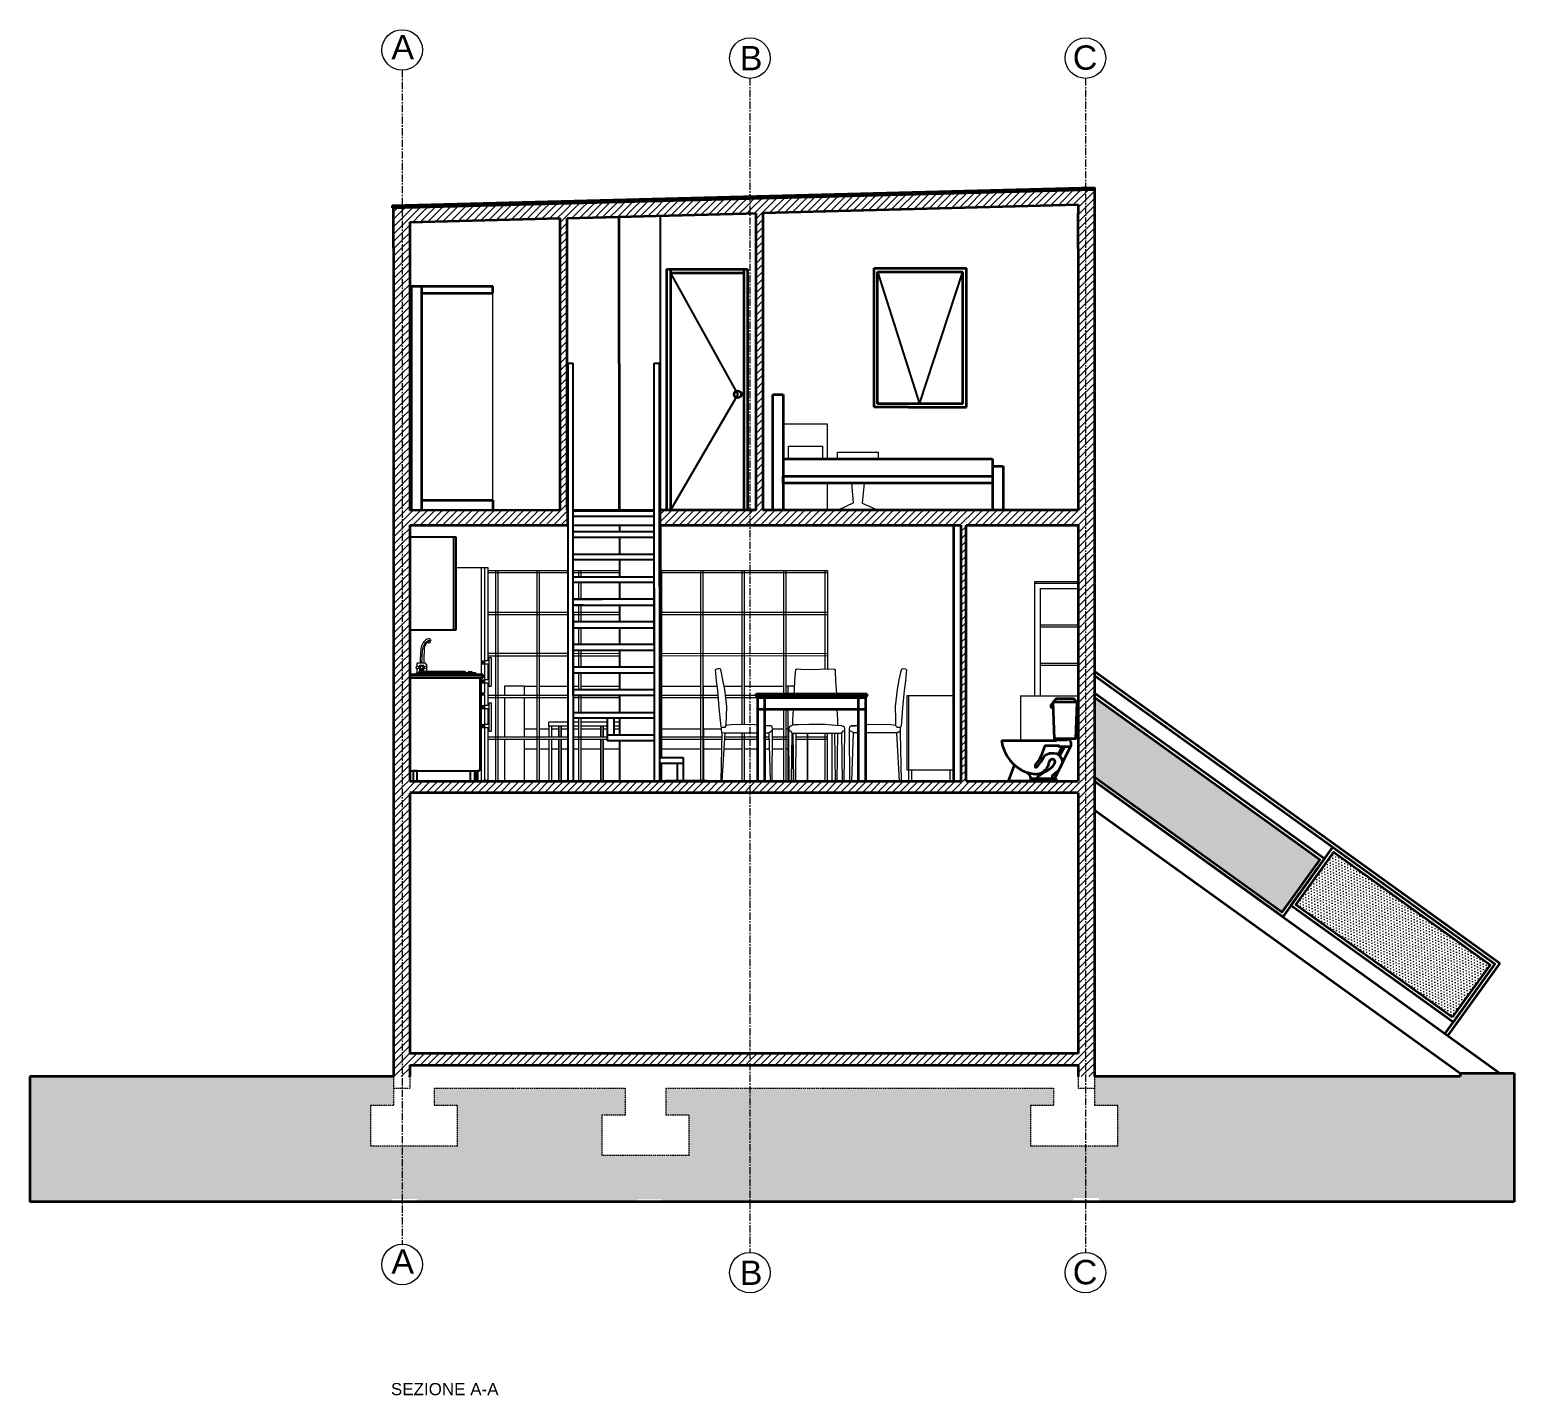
# Model space of a CAD drawing. Header units: metres. Extents: x -3394 to 4496, y 8696 to 12812.
# Drawn here: x 1759 to 3040, y 11612 to 12791 of the extents above; entities that cross this region are included whole.
import ezdxf

# ---------------------------------------------------------------- set-up
doc = ezdxf.new("R2010")
doc.units = ezdxf.units.M
doc.header["$LTSCALE"] = 5
doc.header["$MEASUREMENT"] = 0
doc.linetypes.add('CENTERX2', pattern=[4, 2.5, -0.5, 0.5, -0.5])
doc.linetypes.add('HIDDEN', pattern=[0.375, 0.25, -0.125])
doc.layers.add('A-ANNO-NPLT', color=210, linetype='Continuous', lineweight=18, plot=False)
doc.layers.add('G-ANNO-NPLT', color=210, linetype='Continuous', lineweight=18, plot=False)
for name, color, linetype, lineweight in [('A-ANNO-SYMB', 3, 'Continuous', 15), ('A-ANNO-SYMBT', 1, 'CENTERX2', 9), ('A-DOOR-FULL', 5, 'Continuous', 25), ('A-ELEV-MBE2', 2, 'Continuous', 25), ('A-FLOR-LEVL', 5, 'Continuous', 35), ('A-FURN', 2, 'Continuous', 18), ('A-GLAZ-FULL', 5, 'Continuous', 25), ('A-WALL-FULL', 4, 'Continuous', 35), ('G-ANNO-TEXT', 3, 'Continuous', 18)]:
    doc.layers.add(name, color=color, linetype=linetype, lineweight=lineweight)
for name, color, linetype in [('FINESTRE', 5, 'Continuous'), ('linee sezionate', 4, 'Continuous'), ('prospetti', 5, 'Continuous')]:
    doc.layers.add(name, color=color, linetype=linetype)
doc.styles.add('ARIAL', font='arial.ttf')
pattern_1 = [(45, (-175.417, -3.835), (-3.1908194, 3.1908194), [])]

msp = doc.modelspace()

# ---------------------------------------------------------------- hatches: boundary and pattern name
at = {"layer": 'A-ANNO-NPLT'}
h = msp.add_hatch(dxfattribs=at)
h.set_pattern_fill('ANSI31', color=256, scale=36.1)
h.set_pattern_definition(pattern_1)
h.paths.add_polyline_path([(2670.1, 12652.8), (2380.5, 12645.3), (2380.5, 12638.5), (2663.8, 12645.9), (2663.8, 12632.4), (2663.8, 12602.2), (2663.8, 12376.3), (2391.6, 12376.2), (2391.6, 12632.8), (2663.8, 12640.1), (2663.8, 12645.9), (2380.5, 12638.5), (2380.5, 12632.5), (2385.8, 12632.7), (2385.8, 12376.2), (2380.5, 12376.2), (2380.5, 12363.3), (2562.6, 12363.3), (2562.6, 12142.2), (2380.5, 12142.2), (2380.5, 12132.2), (2663.8, 12132.2), (2663.8, 11907.3), (2380.5, 11907.3), (2380.5, 11897.3), (2663.8, 11897.3), (2663.8, 11887.3), (2670.1, 11887.3)])
h.paths.add_polyline_path([(2567.1, 12142.2), (2567.1, 12363.3), (2663.8, 12363.3), (2663.8, 12142.2), (2645.2, 12142.2), (2645.2, 12142.2), (2603.8, 12142.2)], flags=16)
h.paths.add_polyline_path([(2614.2, 12177.3), (2614.2, 12216.1), (2631, 12216.1), (2631, 12308.6), (2658.2, 12308.6), (2658.2, 12216.1), (2614.2, 12216.1), (2614.2, 12177.3), (2645.1, 12177.3), (2645.1, 12178.9), (2643.4, 12178.9), (2642.5, 12205.9), (2640.2, 12205.8), (2640.2, 12208.5), (2642.4, 12208.5), (2642.3, 12211.3), (2643, 12211.3), (2645.1, 12213.7), (2659.7, 12213.7), (2662.2, 12211.3), (2662.9, 12211.3), (2661.4, 12179), (2655.4, 12179), (2657.6, 12176), (2657.6, 12173.1), (2650, 12157.9), (2650, 12160.1), (2649.5, 12162), (2647.9, 12164.3), (2645.3, 12166.2), (2642.7, 12166.5), (2639.4, 12166.5), (2636.7, 12165.4), (2634.9, 12164.1), (2633.6, 12162.1), (2632, 12159.3), (2629.5, 12156.2), (2627.8, 12154.4), (2626.8, 12154.4), (2626.8, 12156.3), (2628.2, 12158.3), (2630.4, 12161.3), (2631.8, 12164.6), (2635.2, 12172.9), (2647.3, 12172.9), (2657, 12172), (2657.6, 12173.1), (2657.6, 12176), (2655.4, 12179), (2654.1, 12179), (2654.1, 12177.6), (2646.8, 12177.6), (2646.8, 12179), (2645.1, 12179), (2645.1, 12177.3)], flags=0)
h.paths.add_polyline_path([(2380.5, 12376.2), (2303.3, 12376.2), (2303.3, 12363.3), (2380.5, 12363.3)])
h.paths.add_polyline_path([(2677.8, 12653), (2670.1, 12652.8), (2670.1, 11887.3), (2677.8, 11887.3), (2677.8, 12142.2), (2677.7, 12142.3), (2677.8, 12142.3)])
h.paths.add_polyline_path([(2670.1, 12652.8), (2670.1, 12654.6), (2380.5, 12647.1), (2380.5, 12645.3)])
h.paths.add_polyline_path([(2377.1, 12638.4), (2380.5, 12638.5), (2380.5, 12645.3), (2080.3, 12637.5), (2080.3, 12637.3), (2086.8, 12637.3), (2086.8, 12631.1)])
h.paths.add_polyline_path([(2380.5, 12645.3), (2380.5, 12647.1), (2080.3, 12639.3), (2080.3, 12637.5)])
h.paths.add_polyline_path([(2080.3, 12637.3), (2072.8, 12637.3), (2072.8, 12602.3), (2072.8, 11887.3), (2080.3, 11887.3)])
h = msp.add_hatch(dxfattribs=at)
h.set_pattern_fill('ANSI31', color=256, scale=36.1)
h.set_pattern_definition(pattern_1)
h.paths.add_polyline_path([(2380.5, 12142.2), (2086.8, 12142.2), (2086.8, 12363.3), (2222.8, 12363.3), (2222.8, 12376.2), (2222.8, 12376.2), (2222.8, 12628.4), (2377, 12632.4), (2380.5, 12632.5), (2380.5, 12638.5), (2377.1, 12638.4), (2086.8, 12631.1), (2086.8, 12637.3), (2080.3, 12637.3), (2080.3, 11887.3), (2086.8, 11887.3), (2086.8, 11897.3), (2380.5, 11897.3), (2380.5, 11907.3), (2086.8, 11907.3), (2086.8, 12132.2), (2380.5, 12132.2)])
h.paths.add_polyline_path([(2086.8, 12376.1), (2086.8, 12602.3), (2086.8, 12624.9), (2216.8, 12628.3), (2216.8, 12376.2)], flags=16)
h.paths.add_polyline_path([(2158.5, 12569.6), (2158.5, 12385), (2097.3, 12385), (2097.3, 12569.6)], flags=0)
at = {"layer": 'G-ANNO-NPLT'}
h = msp.add_hatch(dxfattribs=at)
h.set_pattern_fill('DOTS', color=256, scale=40, angle=362.9169, style=0)
h.set_pattern_definition([(2.916943, (1278.5505, 5576.201), (1.1211598, 2.5603712), [0, -2.5])])
h.paths.add_polyline_path([(2678.5, 12214.4), (2677.3, 12212.8), (2677.3, 12202.2), (2677.3, 12182.2), (2677.3, 12162.2), (2677.3, 12146.2), (2839.7, 12029.3), (2872.4, 12074.8)])
h = msp.add_hatch(dxfattribs=at)
h.set_pattern_fill('DOTS', color=256, scale=40, angle=362.9169, style=0)
h.set_pattern_definition([(272.916943, (-6037.311, 10589.8671), (2.5603712, -1.1211598), [0, -2.5])])
h.paths.add_polyline_path([(2884.4, 12081.1), (2851.7, 12035.6), (2986.7, 11938.5), (3019.4, 11983.9)])
h = msp.add_hatch(dxfattribs=at)
h.set_pattern_fill('DOTS', color=256, scale=100, style=0)
h.set_pattern_definition([(0, (-175.417, -3.835), (3.125, 6.25), [0, -6.25])])
h.paths.add_polyline_path([(3040.3, 11890.2), (2993.6, 11890.2), (2993.6, 11887.3), (2677.8, 11887.3), (2677.8, 11877.3), (2677.8, 11862.3), (2697.7, 11862.3), (2697.7, 11827.3), (2622.7, 11827.3), (2622.7, 11862.3), (2642.6, 11862.3), (2642.6, 11877.3), (2307.9, 11877.3), (2307.9, 11854.8), (2307.9, 11854.1), (2327.8, 11854.1), (2327.8, 11819.1), (2252.8, 11819.1), (2252.8, 11854.1), (2272.7, 11854.1), (2272.7, 11854.8), (2272.7, 11877.3), (2107.9, 11877.3), (2107.9, 11862.3), (2127.9, 11862.3), (2127.9, 11827.3), (2052.9, 11827.3), (2052.9, 11862.3), (2072.8, 11862.3), (2072.8, 11877.3), (2072.8, 11887.3), (1758.8, 11887.3), (1758.8, 11779.3), (3040.3, 11779.3)])
h.paths.add_polyline_path([(2659.8, 11782.6), (2681.7, 11782.6), (2681.7, 11779.3), (2659.8, 11779.3)])
h.paths.add_polyline_path([(2283.2, 11781.5), (2304.3, 11781.5), (2304.3, 11779.3), (2283.2, 11779.3)])
h.paths.add_polyline_path([(2071.6, 11781.6), (2093.4, 11781.6), (2093.4, 11779.3), (2071.6, 11779.3)])

# ---------------------------------------------------------------- linework, layer by layer
at = {"layer": 'A-ANNO-SYMB'}
for centre in [(2080.3, 12773.5), (2380.5, 12766.5), (2670.1, 12766.5), (2080.3, 11725.1), (2380.5, 11718.1), (2670.1, 11718.1)]:
    msp.add_circle(centre, 17.5, dxfattribs=at)
at = {"layer": 'A-ANNO-SYMBT', "ltscale": 0.5}
for p, q in [((2080.3, 12756), (2080.3, 11742.6)), ((2380.5, 12749), (2380.5, 11735.6)), ((2670.1, 12749), (2670.1, 11735.6))]:
    msp.add_line(p, q, dxfattribs=at)
at = {"layer": 'A-ANNO-SYMBT', "linetype": 'HIDDEN'}
for p, q in [((2072.8, 11887.3), (2072.8, 11877.3)), ((2086.8, 11887.3), (2086.8, 11877.3)), ((2663.8, 11887.3), (2663.8, 11877.3)), ((2677.8, 11887.3), (2677.8, 11877.3)), ((2072.8, 11877.3), (2072.8, 11862.3)), ((2072.8, 11877.3), (2086.8, 11877.3)), ((2107.9, 11877.3), (2107.9, 11862.3)), ((2107.9, 11877.3), (2272.7, 11877.3)), ((2272.7, 11877.3), (2272.7, 11854.1)), ((2307.9, 11877.3), (2307.9, 11854.1)), ((2307.9, 11877.3), (2642.6, 11877.3)), ((2642.6, 11877.3), (2642.6, 11862.3)), ((2663.8, 11877.3), (2677.8, 11877.3)), ((2677.8, 11877.3), (2677.8, 11862.3)), ((2052.9, 11862.3), (2052.9, 11827.3)), ((2072.8, 11862.3), (2052.9, 11862.3)), ((2127.9, 11862.3), (2107.9, 11862.3)), ((2127.9, 11862.3), (2127.9, 11827.3)), ((2622.7, 11862.3), (2622.7, 11827.3)), ((2642.6, 11862.3), (2622.7, 11862.3)), ((2697.7, 11862.3), (2677.8, 11862.3)), ((2697.7, 11862.3), (2697.7, 11827.3)), ((2252.8, 11854.1), (2252.8, 11819.1)), ((2272.7, 11854.1), (2252.8, 11854.1)), ((2327.8, 11854.1), (2307.9, 11854.1)), ((2327.8, 11854.1), (2327.8, 11819.1)), ((2127.9, 11827.3), (2052.9, 11827.3)), ((2327.8, 11819.1), (2252.8, 11819.1)), ((2697.7, 11827.3), (2622.7, 11827.3))]:
    msp.add_line(p, q, dxfattribs=at)
at = {"layer": 'A-DOOR-FULL'}
for p, q in [((2223.3, 12503.2), (2227.8, 12503.2)), ((2297.8, 12503.2), (2302.3, 12503.2)), ((2222.8, 12376.2), (2222.8, 12363.3)), ((2223.3, 12376.2), (2222.8, 12376.2)), ((2297.8, 12376.2), (2227.8, 12376.2)), ((2303.3, 12376.2), (2302.3, 12376.2)), ((2303.3, 12363.3), (2303.3, 12376.2)), ((2227.8, 12363.3), (2297.8, 12363.3))]:
    msp.add_line(p, q, dxfattribs=at)
at = {"layer": 'A-ELEV-MBE2'}
for p, q in [((2312, 12580.7), (2370, 12476.2)), ((2370, 12476.2), (2312, 12376.2)), ((2126.8, 12352.9), (2086.8, 12352.9)), ((2124.8, 12272.9), (2124.8, 12352.9)), ((2126.8, 12272.9), (2126.8, 12352.9)), ((2086.8, 12272.9), (2126.8, 12272.9))]:
    msp.add_line(p, q, dxfattribs=at)
at = {"layer": 'A-ELEV-MBE2', "ltscale": 0.8}
for p, q in [((2490.6, 12582.1), (2526.9, 12468.1)), ((2526.9, 12468.1), (2564.4, 12582.1))]:
    msp.add_line(p, q, dxfattribs=at)
at = {"layer": 'A-FLOR-LEVL'}
for p, q in [((2267.8, 12376.2), (2267.7, 12629.5)), ((2487.6, 12465.1), (2487.6, 12585.1)), ((2487.6, 12585.1), (2517.4, 12585.1)), ((2517.4, 12585.1), (2567.4, 12585.1)), ((2567.4, 12465.1), (2567.4, 12585.1)), ((2308.5, 12584.3), (2308.5, 12376.2)), ((2308.5, 12584.3), (2378.5, 12584.3)), ((2312, 12584.3), (2312, 12376.2)), ((2375.5, 12580.7), (2312, 12580.7)), ((2375.5, 12376.2), (2375.5, 12584.3)), ((2378.5, 12584.3), (2378.5, 12376.2)), ((2490.6, 12468.1), (2490.6, 12582.1)), ((2490.6, 12582.1), (2564.4, 12582.1)), ((2564.4, 12468.1), (2564.4, 12582.1)), ((2517.4, 12465.1), (2487.6, 12465.1)), ((2564.4, 12468.1), (2490.6, 12468.1)), ((2517.4, 12465.1), (2567.4, 12465.1)), ((2556.4, 12142.2), (2556.4, 12363.3)), ((2677.8, 12237.2), (3027.8, 11985.3)), ((2677.8, 12233.5), (3023.6, 11984.6)), ((2677.8, 12142.2), (3027.8, 11890.2)), ((2677.3, 12117.9), (2993.6, 11890.2)), ((3023.6, 11984.6), (2980.3, 11924.4)), ((3027.8, 11985.3), (2982.7, 11922.6))]:
    msp.add_line(p, q, dxfattribs=at)
for points in [[(2677.3, 12217.9), (2677.8, 12218.6), (2876.6, 12075.5), (2840.4, 12025.1), (2677.3, 12142.5)], [(2677.3, 12212.8), (2678.5, 12214.4), (2872.4, 12074.8), (2839.7, 12029.3), (2677.3, 12146.2)]]:
    msp.add_lwpolyline(points, dxfattribs=at)
for points in [[(2987.4, 11934.3), (2847.5, 12035), (2883.7, 12085.3), (3023.6, 11984.6)], [(2986.7, 11938.5), (2851.7, 12035.6), (2884.4, 12081.1), (3019.4, 11983.9)]]:
    msp.add_lwpolyline(points, close=True, dxfattribs=at)
msp.add_circle((2370, 12476.2), 3.07, dxfattribs=at)
at = {"layer": 'A-FURN'}
for p, q in [((2158.5, 12385), (2158.5, 12563.5)), ((2409.2, 12450.7), (2447.1, 12450.7)), ((2447.1, 12450.7), (2447.1, 12420.7)), ((2413.8, 12420.7), (2413.8, 12431.6)), ((2413.8, 12431.6), (2443.1, 12431.6)), ((2443.1, 12431.6), (2443.1, 12420.7)), ((2456.1, 12420.7), (2456.1, 12426.3)), ((2456.1, 12426.3), (2491.1, 12426.3)), ((2456.1, 12426.3), (2491.1, 12426.3)), ((2491.1, 12426.3), (2491.1, 12420.7)), ((2447.1, 12399.7), (2447.1, 12376.1)), ((2468.2, 12399.7), (2469.7, 12382.5)), ((2479, 12399.7), (2477.4, 12382.4)), ((2469.8, 12382.5), (2456.6, 12376.3)), ((2477.4, 12382.4), (2491.1, 12376.3)), ((2126.7, 12326.7), (2154.2, 12326.7)), ((2148.4, 12326.7), (2148.4, 12234.3)), ((2151.4, 12326.7), (2151.4, 12217.9)), ((2154.2, 12326.7), (2154.2, 12246.2)), ((2154.2, 12324.3), (2223.3, 12324.3)), ((2223.3, 12322.2), (2154.2, 12322.3)), ((2160.8, 12324.3), (2160.8, 12246.2)), ((2162.8, 12324.3), (2162.8, 12249.2)), ((2196.6, 12324.2), (2196.6, 12142.2)), ((2198.6, 12324.2), (2198.6, 12142.2)), ((2227.8, 12324.3), (2267.8, 12324.3)), ((2267.8, 12322.3), (2227.8, 12322.3)), ((2232.6, 12324.2), (2232.6, 12318.8)), ((2234.6, 12324.2), (2234.6, 12318.8)), ((2303.3, 12324.3), (2367.5, 12324.3)), ((2367.5, 12322.2), (2303.3, 12322.3)), ((2304.1, 12324.3), (2304.1, 12162.7)), ((2304.1, 12324.3), (2304.1, 12191.2)), ((2337.8, 12324.3), (2337.8, 12142.2)), ((2337.8, 12324.3), (2337.8, 12191.2)), ((2339.8, 12324.3), (2339.8, 12142.2)), ((2339.8, 12324.3), (2339.8, 12191.2)), ((2367.5, 12324.3), (2447.6, 12324.3)), ((2447.6, 12322.2), (2367.5, 12322.3)), ((2373.4, 12324.2), (2373.4, 12191.3)), ((2375.4, 12324.2), (2375.4, 12191.2)), ((2409.4, 12324.2), (2409.4, 12217.8)), ((2411.4, 12324.2), (2411.4, 12217.8)), ((2445.4, 12239.1), (2445.4, 12324.2)), ((2447.6, 12324.3), (2447.6, 12239.2)), ((2232.6, 12313.8), (2232.6, 12299.3)), ((2234.6, 12313.8), (2234.6, 12299.3)), ((2663.8, 12314.4), (2626.1, 12314.4)), ((2626.1, 12314.4), (2626.1, 12216.4)), ((2626.2, 12313.3), (2663.8, 12313.3)), ((2631, 12308.7), (2631, 12216.3)), ((2631.1, 12308.6), (2663.8, 12308.6)), ((2232.6, 12294.3), (2232.6, 12279.8)), ((2234.6, 12294.3), (2234.6, 12279.8)), ((2154.2, 12288.3), (2223.3, 12288.3)), ((2154.2, 12286.3), (2223.3, 12286.3)), ((2227.8, 12288.3), (2267.8, 12288.3)), ((2227.8, 12286.3), (2267.8, 12286.3)), ((2303.3, 12288.3), (2447.6, 12288.3)), ((2303.3, 12286.3), (2447.6, 12286.3)), ((2447.6, 12288.3), (2447.6, 12252.3)), ((2631.1, 12277.4), (2663.8, 12277.4)), ((2104.3, 12265.1), (2104.5, 12265)), ((2104.5, 12265), (2104.5, 12264.9)), ((2104.5, 12264.9), (2105.1, 12263.7)), ((2232.6, 12274.8), (2232.6, 12260.3)), ((2234.6, 12274.8), (2234.6, 12260.3)), ((2663.8, 12275.3), (2631.2, 12275.3)), ((2102.6, 12262.1), (2102.5, 12262.2)), ((2104, 12263.6), (2104.3, 12263.5)), ((2223.3, 12252.4), (2154.2, 12252.4)), ((2267.8, 12252.3), (2227.8, 12252.4)), ((2232.6, 12255.3), (2232.6, 12240.8)), ((2234.6, 12255.3), (2234.6, 12240.8)), ((2447.6, 12252.3), (2303.3, 12252.5)), ((2092.9, 12243.1), (2093.9, 12244.6)), ((2092.9, 12243.1), (2092.9, 12241.3)), ((2092.9, 12239.6), (2092.9, 12235.4)), ((2093.9, 12244.6), (2100.2, 12244.6)), ((2095.6, 12240.9), (2094.6, 12240.9)), ((2098.6, 12240.9), (2099.6, 12240.9)), ((2101.2, 12243.1), (2100.2, 12244.6)), ((2101.2, 12243.1), (2101.2, 12241.4)), ((2101.2, 12239.5), (2101.2, 12236.3)), ((2148.4, 12246.2), (2151.4, 12246.2)), ((2148.4, 12243.7), (2151.4, 12243.7)), ((2155.1, 12246.2), (2151.4, 12246.2)), ((2151.4, 12243.7), (2155.1, 12243.7)), ((2223.3, 12250.3), (2154.2, 12250.3)), ((2154.2, 12243.7), (2154.2, 12229.7)), ((2155.1, 12249.2), (2155.1, 12224.2)), ((2155.1, 12249.2), (2157.1, 12249.2)), ((2157.1, 12249.2), (2157.1, 12224.2)), ((2160.8, 12250.3), (2160.8, 12216.5)), ((2162.8, 12250.3), (2162.8, 12180.5)), ((2267.8, 12250.3), (2227.8, 12250.3)), ((2447.6, 12250.3), (2303.3, 12250.5)), ((2351, 12238.8), (2350.4, 12238.2)), ((2352.5, 12239.2), (2351, 12238.8)), ((2354.5, 12239.3), (2352.5, 12239.2)), ((2355.3, 12238.8), (2354.5, 12239.3)), ((2357.2, 12229.8), (2355.3, 12238.8)), ((2420.1, 12238.7), (2420.9, 12239.2)), ((2420.9, 12239.2), (2427.8, 12238.8)), ((2427.8, 12238.8), (2452.8, 12239.2)), ((2452.8, 12239.2), (2453.8, 12238.8)), ((2453.8, 12238.8), (2454, 12238.6)), ((2511.2, 12238.8), (2510.5, 12236.2)), ((2511.9, 12239.3), (2511.2, 12238.8)), ((2515.2, 12238.9), (2511.9, 12239.3)), ((2515.9, 12238.2), (2515.2, 12238.9)), ((2631.1, 12244.1), (2663.8, 12244.1)), ((2663.8, 12242.1), (2631.2, 12242.1)), ((2092.8, 12235.4), (2100.6, 12235.4)), ((2093.6, 12235.4), (2100.6, 12235.4)), ((2095.6, 12236.4), (2094.6, 12236.4)), ((2099, 12237.4), (2095.2, 12237.4)), ((2100.8, 12235.4), (2105.3, 12235.4)), ((2105.5, 12235.4), (2110, 12235.4)), ((2110.2, 12235.4), (2115, 12235.4)), ((2115.2, 12235.4), (2119.7, 12235.4)), ((2115.4, 12235.4), (2115.4, 12235.4)), ((2140.7, 12236.7), (2137.2, 12236.7)), ((2137.2, 12236.7), (2137.2, 12235.4)), ((2140.7, 12235.4), (2140.7, 12236.7)), ((2148.4, 12231.5), (2148.4, 12227.2)), ((2148.4, 12229.7), (2151.4, 12229.7)), ((2148.4, 12227.3), (2148.4, 12189.3)), ((2148.4, 12227.2), (2151.4, 12227.2)), ((2155.1, 12229.7), (2151.4, 12229.7)), ((2151.4, 12227.2), (2155.1, 12227.2)), ((2154.2, 12227.2), (2154.2, 12207.6)), ((2160.8, 12227.2), (2160.8, 12142.2)), ((2232.6, 12235.8), (2232.6, 12221.3)), ((2234.6, 12235.7), (2234.6, 12221.3)), ((2350.4, 12238.2), (2350.8, 12235.7)), ((2350.8, 12235.7), (2351.4, 12229)), ((2351.4, 12229), (2352.4, 12220.7)), ((2358.8, 12221.5), (2357.2, 12229.8)), ((2419, 12221.1), (2419.4, 12229.4)), ((2419.4, 12229.4), (2419.8, 12235.8)), ((2419.8, 12235.8), (2420.1, 12238.7)), ((2454, 12238.6), (2454.2, 12235.8)), ((2454.2, 12235.8), (2454.5, 12229.4)), ((2454.5, 12229.4), (2454.9, 12221.1)), ((2509.1, 12229.8), (2507.6, 12221.5)), ((2510.5, 12236.2), (2509.1, 12229.8)), ((2514, 12220.7), (2515, 12229)), ((2515, 12229), (2515.6, 12235.7)), ((2515.6, 12235.7), (2515.9, 12238.2)), ((2151.4, 12218.2), (2148.4, 12218.2)), ((2151.4, 12217.9), (2148.4, 12217.9)), ((2151.4, 12216.9), (2148.4, 12216.9)), ((2151.4, 12216.6), (2148.4, 12216.6)), ((2151.4, 12216.9), (2151.4, 12142.7)), ((2154.2, 12216.5), (2223.3, 12216.5)), ((2154.2, 12214.5), (2223.3, 12214.5)), ((2155.1, 12224.2), (2157.1, 12224.2)), ((2162.8, 12224.2), (2162.8, 12216.5)), ((2227.8, 12214.5), (2262.5, 12214.5)), ((2232.6, 12216.3), (2232.6, 12201.7)), ((2234.6, 12216.3), (2234.6, 12201.7)), ((2239, 12214.5), (2267.8, 12214.5)), ((2303.3, 12216.5), (2352.7, 12216.5)), ((2303.3, 12214.5), (2352.9, 12214.5)), ((2352.4, 12220.7), (2353.7, 12205.7)), ((2360.5, 12206.9), (2358.8, 12221.5)), ((2359.4, 12216.5), (2386, 12216.5)), ((2359.6, 12214.5), (2387.3, 12214.5)), ((2418.8, 12217.8), (2419, 12221.1)), ((2454.9, 12221.1), (2455.1, 12217.8)), ((2507.6, 12221.5), (2505.8, 12206.9)), ((2512.6, 12205.7), (2514, 12220.7)), ((2556.1, 12216.1), (2515.9, 12216.1)), ((2515.9, 12216.1), (2515.9, 12152.2)), ((2517.3, 12216), (2517.3, 12152.2)), ((2556.1, 12216.1), (2556.1, 12152.2)), ((2614.2, 12216.2), (2614.2, 12177.9)), ((2614.2, 12216.1), (2663.8, 12216.1)), ((2148.4, 12207.6), (2151.4, 12207.6)), ((2148.4, 12205.1), (2151.4, 12205.1)), ((2155.1, 12207.6), (2151.4, 12207.6)), ((2151.4, 12205.1), (2155.1, 12205.1)), ((2154.2, 12205.1), (2154.2, 12191.1)), ((2155.1, 12209.9), (2155.1, 12185.6)), ((2155.1, 12209.9), (2157.1, 12209.9)), ((2157.1, 12209.9), (2157.1, 12185.6)), ((2353.7, 12205.7), (2354.9, 12194.8)), ((2360.1, 12190.4), (2360.5, 12206.9)), ((2409.4, 12204.5), (2409.4, 12142.2)), ((2411.4, 12204.5), (2411.4, 12142.2)), ((2417.6, 12195.2), (2418, 12204.5)), ((2456.3, 12195.2), (2455.9, 12204.5)), ((2505.8, 12206.9), (2506.2, 12196)), ((2511.3, 12190.1), (2512.6, 12205.7)), ((2148.4, 12191.1), (2148.4, 12162)), ((2148.4, 12191.1), (2151.4, 12191.1)), ((2148.4, 12188.6), (2151.4, 12188.6)), ((2155.1, 12191.1), (2151.4, 12191.1)), ((2151.4, 12188.6), (2155.1, 12188.6)), ((2154.2, 12188.6), (2154.2, 12142.2)), ((2232.6, 12196.7), (2232.6, 12142.2)), ((2234.6, 12196.7), (2234.6, 12142.2)), ((2354.9, 12194.8), (2355.4, 12189.3)), ((2355.4, 12189.3), (2355.9, 12188.8)), ((2355.8, 12188.8), (2355.8, 12187)), ((2355.9, 12188.8), (2359, 12189)), ((2359, 12189), (2360.1, 12190.4)), ((2364.4, 12190.9), (2360.1, 12190.4)), ((2372.9, 12191.3), (2364.4, 12190.9)), ((2384.8, 12190.9), (2372.9, 12191.3)), ((2387.3, 12190.7), (2384.8, 12190.9)), ((2394.7, 12190.1), (2393.2, 12190.3)), ((2398.4, 12190), (2394.7, 12190.1)), ((2399, 12189.8), (2398.4, 12190)), ((2399.4, 12189.8), (2399, 12189.8)), ((2399.8, 12189.2), (2399.4, 12189.8)), ((2400, 12187), (2399.8, 12189.2)), ((2414.3, 12188.8), (2414.1, 12187)), ((2416.1, 12190), (2414.3, 12188.8)), ((2417.6, 12190.6), (2416.1, 12190)), ((2417.4, 12190.5), (2417.6, 12195.2)), ((2418.8, 12190.9), (2417.6, 12190.6)), ((2422.5, 12190.9), (2418.8, 12190.9)), ((2431.2, 12191.3), (2422.5, 12190.9)), ((2438.2, 12191.3), (2431.2, 12191.3)), ((2445.5, 12191.1), (2438.2, 12191.3)), ((2454.3, 12190.5), (2445.5, 12191.1)), ((2459.6, 12190), (2454.3, 12190.5)), ((2456.5, 12190.3), (2456.3, 12195.2)), ((2461.3, 12189.4), (2459.6, 12190)), ((2462.1, 12188.8), (2461.3, 12189.4)), ((2462.1, 12188.8), (2461.3, 12189.4)), ((2462.3, 12187), (2462.1, 12188.8)), ((2462.3, 12187), (2462.1, 12188.8)), ((2466.5, 12187), (2466.6, 12189.2)), ((2466.6, 12189.2), (2467, 12189.8)), ((2467, 12189.8), (2468, 12190)), ((2474.2, 12190.3), (2468, 12190)), ((2468, 12190), (2471.6, 12190.1)), ((2471.6, 12190.1), (2474.2, 12190.3)), ((2481.6, 12190.9), (2480.2, 12190.7)), ((2493.4, 12191.3), (2481.6, 12190.9)), ((2502, 12190.9), (2493.4, 12191.3)), ((2506.1, 12190.4), (2502, 12190.9)), ((2506.2, 12191.1), (2506.1, 12190.4)), ((2506.1, 12190.4), (2506.4, 12190.1)), ((2506.2, 12196), (2506.2, 12191.1)), ((2506.4, 12190.1), (2507, 12189.6)), ((2507, 12189.6), (2507.4, 12189)), ((2507.4, 12189), (2510.5, 12188.8)), ((2510.5, 12188.8), (2511.1, 12189.4)), ((2510.5, 12187), (2510.5, 12188.8)), ((2511.1, 12190), (2511.3, 12190.1)), ((2511.1, 12189.4), (2511.1, 12190)), ((2154.2, 12180.5), (2223.3, 12180.5)), ((2154.2, 12178.5), (2223.3, 12178.5)), ((2155.1, 12185.6), (2157.1, 12185.6)), ((2162.8, 12185.6), (2162.8, 12142.2)), ((2162.8, 12185.6), (2162.8, 12180.5)), ((2227.8, 12180.5), (2257.4, 12180.5)), ((2227.8, 12178.5), (2257.4, 12178.5)), ((2303.3, 12180.5), (2356.1, 12180.5)), ((2303.3, 12178.5), (2356.1, 12178.5)), ((2356.2, 12184.3), (2355.3, 12142.2)), ((2355.8, 12187), (2356, 12184.5)), ((2356, 12184.5), (2356.2, 12184.3)), ((2356.2, 12184.3), (2359.1, 12184.1)), ((2356.6, 12142.2), (2359.2, 12184.1)), ((2358.8, 12178.5), (2387.3, 12178.5)), ((2358.9, 12180.5), (2387.3, 12180.5)), ((2359.2, 12184.1), (2387.3, 12184.1)), ((2373.4, 12184.1), (2373.4, 12142.2)), ((2375.4, 12184.1), (2375.4, 12142.2)), ((2385, 12184.1), (2387.3, 12184.1)), ((2393.2, 12184.1), (2396.8, 12184.1)), ((2393.2, 12180.5), (2396.9, 12180.5)), ((2393.2, 12178.5), (2397, 12178.5)), ((2396.8, 12184.1), (2399, 12185.9)), ((2396.8, 12184.1), (2398, 12142.2)), ((2399, 12185.9), (2399.9, 12185.9)), ((2399.9, 12185.9), (2399, 12185.9)), ((2399.6, 12142.2), (2399.9, 12185.9)), ((2399.9, 12185.9), (2400, 12187)), ((2399.9, 12180.5), (2414.2, 12180.5)), ((2399.9, 12178.5), (2414.2, 12178.5)), ((2414.1, 12187), (2414.1, 12185.9)), ((2414.1, 12185.9), (2415.7, 12185.9)), ((2414.5, 12142.2), (2414.1, 12185.9)), ((2415.7, 12185.9), (2416.5, 12184.3)), ((2416.5, 12184.3), (2416.5, 12184.1)), ((2416.5, 12142.2), (2417, 12184.1)), ((2416.5, 12184.1), (2417, 12184.1)), ((2417, 12183.9), (2416.5, 12142.2)), ((2417, 12184.1), (2417, 12183.9)), ((2417, 12184.1), (2417, 12183.9)), ((2417, 12183.9), (2417.4, 12183.9)), ((2417, 12183.9), (2420.4, 12183.9)), ((2417, 12180.5), (2417.5, 12180.5)), ((2417, 12178.5), (2417.5, 12178.5)), ((2417.4, 12183.9), (2418, 12142.2)), ((2420, 12142.2), (2420.4, 12183.9)), ((2420.3, 12180.5), (2447.4, 12180.5)), ((2420.3, 12178.5), (2447.4, 12178.5)), ((2420.4, 12183.9), (2453.4, 12183.9)), ((2445.4, 12142.2), (2445.4, 12183.9)), ((2447.4, 12142.2), (2447.4, 12183.9)), ((2451.2, 12183.9), (2451.2, 12142.2)), ((2453.4, 12183.9), (2454, 12142.2)), ((2453.4, 12183.9), (2459.4, 12183.9)), ((2455.9, 12142.2), (2456.3, 12183.9)), ((2456.3, 12183.9), (2459.4, 12183.9)), ((2459.4, 12184.1), (2460, 12184.2)), ((2459.4, 12183.9), (2459.4, 12184.1)), ((2459.4, 12183.9), (2460, 12142.2)), ((2460, 12184.2), (2461.3, 12185.9)), ((2460, 12184.2), (2460, 12184.2)), ((2461.3, 12185.9), (2462.3, 12185.9)), ((2461.9, 12142.2), (2462.3, 12185.9)), ((2462.3, 12185.9), (2462.3, 12187)), ((2462.3, 12185.9), (2462.3, 12187)), ((2466.4, 12185.9), (2466.5, 12187)), ((2466.8, 12142.2), (2466.4, 12185.9)), ((2466.4, 12185.9), (2467.4, 12185.9)), ((2467.4, 12185.9), (2469.3, 12184.5)), ((2469.5, 12184.1), (2468.3, 12142.2)), ((2469.3, 12184.5), (2469.5, 12184.1)), ((2474.2, 12184.1), (2469.5, 12184.1)), ((2507.2, 12184.1), (2480.2, 12184.1)), ((2507.2, 12184.1), (2510.1, 12185.9)), ((2509.7, 12142.2), (2507.2, 12184.1)), ((2510.1, 12185.9), (2510.1, 12184.3)), ((2510.1, 12184.3), (2510.3, 12184.5)), ((2510.1, 12184.3), (2511.1, 12142.2)), ((2510.3, 12184.5), (2510.5, 12187)), ((2510.4, 12185.8), (2510.5, 12187)), ((2148.4, 12162), (2148.4, 12142.2)), ((2304.1, 12157.7), (2304.1, 12142.2)), ((2515.9, 12152.2), (2556.1, 12152.2)), ((2520.1, 12152.2), (2520.1, 12142.2)), ((2154.2, 12142.7), (2148.4, 12142.7))]:
    msp.add_line(p, q, dxfattribs=at)
msp.add_lwpolyline([(2095.6, 12238.4), (2095.6, 12242.4), (2098.6, 12242.4), (2098.6, 12238.4)], close=True, dxfattribs=at)
for points in [[(2517.3, 12152.2), (2517.3, 12142.2)], [(2553, 12152.2), (2553, 12142.2)]]:
    msp.add_lwpolyline(points, dxfattribs=at)
for centre, radius in [((2093.6, 12240.4), 1.12), ((2097.1, 12240.4), 1.12), ((2100.6, 12240.4), 1.12), ((2149.9, 12244.9), 0.634), ((2149.9, 12206.3), 0.634)]:
    msp.add_circle(centre, radius, dxfattribs=at)
for centre, radius, start, end in [((2089.8, 12240.1), 6.09, 287.6777, 297.6443), ((2089.8, 12240.1), 6.09, 309.4436, 343.7674), ((2104.5, 12240.1), 6.09, 196.2326, 218.6487), ((2149.9, 12228.4), 0.634, 307.2006, 163.8212), ((2149.9, 12228.4), 0.634, 163.8212, 52.7994), ((2149.9, 12189.8), 0.634, 293.2632, 246.7368), ((2149.9, 12189.8), 0.634, 112.5706, 66.0442)]:
    msp.add_arc(centre, radius, start, end, dxfattribs=at)
for points in [[(2102, 12264.9), (2099.9, 12263.8), (2098.1, 12262), (2097.3, 12259.7)], [(2104.3, 12265.1), (2103.5, 12265.3), (2102.7, 12265.2), (2102, 12264.9)], [(2097.3, 12259.7), (2096.5, 12257.7), (2096, 12255.6), (2095.9, 12244.6)], [(2098.4, 12258.3), (2097.9, 12257.1), (2097.4, 12255.7), (2097.1, 12244.6)], [(2103, 12263.6), (2100.9, 12262.4), (2099.3, 12260.6), (2098.4, 12258.3)], [(2099.7, 12258.3), (2099.3, 12256.9), (2099.1, 12255.5), (2099, 12244.6)], [(2101.9, 12262.1), (2100.8, 12261), (2100, 12259.7), (2099.6, 12258.2)], [(2102.5, 12262.2), (2102.3, 12262.3), (2102.1, 12262.3), (2101.9, 12262.1)], [(2102.7, 12262.7), (2102.6, 12262.6), (2102.5, 12262.5), (2102.5, 12262.4)], [(2102.5, 12262.4), (2102.5, 12262.3), (2102.5, 12262.2), (2102.6, 12262.1)], [(2102.6, 12262.1), (2102.7, 12262), (2102.7, 12261.9), (2102.8, 12261.9)], [(2103, 12263.1), (2102.8, 12263), (2102.7, 12262.9), (2102.7, 12262.7)], [(2102.8, 12261.9), (2103, 12261.8), (2103.1, 12261.8), (2103.2, 12261.8)], [(2104, 12263.6), (2103.7, 12263.8), (2103.3, 12263.8), (2103, 12263.6)], [(2103.4, 12263.3), (2103.2, 12263.2), (2103.1, 12263.2), (2103, 12263.1)], [(2103.2, 12261.8), (2103.4, 12261.8), (2103.6, 12261.8), (2103.7, 12261.8)], [(2103.9, 12263.5), (2103.7, 12263.4), (2103.5, 12263.4), (2103.4, 12263.3)], [(2103.7, 12261.8), (2103.9, 12261.9), (2104, 12261.9), (2104.2, 12262)], [(2104.3, 12263.5), (2104.2, 12263.5), (2104, 12263.5), (2103.9, 12263.5)], [(2104.2, 12262), (2104.4, 12262.1), (2104.5, 12262.1), (2104.6, 12262.3)], [(2104.7, 12263.4), (2104.6, 12263.5), (2104.5, 12263.5), (2104.3, 12263.5)], [(2104.6, 12262.3), (2104.7, 12262.3), (2104.8, 12262.4), (2104.9, 12262.6)], [(2105, 12263.2), (2104.9, 12263.3), (2104.8, 12263.4), (2104.7, 12263.4)]]:
    msp.add_open_spline(points, degree=3, dxfattribs=at)
at = {"layer": 'A-GLAZ-FULL'}
for p, q in [((2267.8, 12313.8), (2267.8, 12299.3)), ((2267.8, 12294.3), (2267.8, 12279.8)), ((2267.8, 12274.8), (2267.8, 12260.3)), ((2267.8, 12255.3), (2267.8, 12240.8)), ((2267.8, 12235.8), (2267.8, 12221.3)), ((2267.8, 12216.3), (2267.8, 12201.7)), ((2267.8, 12196.7), (2267.8, 12182.2)), ((2267.8, 12177.2), (2267.8, 12142.2))]:
    msp.add_line(p, q, dxfattribs=at)
at = {"layer": 'A-WALL-FULL'}
for p, q in [((2071.6, 12639.1), (2677.8, 12654.8)), ((2071.6, 12637.3), (2677.8, 12653)), ((2677.8, 12654.8), (2677.8, 11887.3)), ((2071.6, 12639.1), (2071.6, 12637.3)), ((2391.6, 12632.8), (2663.8, 12640.1)), ((2677.8, 12637.2), (2677.8, 12602.2)), ((2086.8, 12624.9), (2216.8, 12628.3)), ((2216.8, 12376.2), (2216.8, 12628.3)), ((2222.8, 12628.4), (2377, 12632.4)), ((2222.8, 12376.2), (2222.8, 12628.4)), ((2377, 12632.4), (2385.8, 12632.7)), ((2385.8, 12376.2), (2385.8, 12632.7)), ((2391.6, 12632.8), (2391.6, 12376.2)), ((2663.8, 12602.2), (2663.8, 12632.4)), ((2072.8, 12602.3), (2072.8, 11887.3)), ((2086.8, 12602.3), (2086.8, 12376.1)), ((2663.8, 12602.2), (2663.8, 12376.3)), ((2088.5, 12376.1), (2088.5, 12569.6)), ((2088.5, 12569.6), (2158.5, 12569.6)), ((2097.3, 12376.1), (2097.3, 12569.6)), ((2097.3, 12563.5), (2158.5, 12563.5)), ((2158.5, 12563.5), (2158.5, 12569.6)), ((2400.2, 12376.2), (2400.2, 12476.1)), ((2400.2, 12476.1), (2409.2, 12476.1)), ((2409.2, 12476.1), (2409.2, 12376.2)), ((2409.2, 12420.7), (2590, 12420.7)), ((2590, 12420.7), (2590, 12405.8)), ((2409.3, 12399.7), (2409.3, 12405.7)), ((2409.3, 12405.7), (2590, 12405.7)), ((2590.2, 12376.3), (2590.2, 12414.1)), ((2590.2, 12414.1), (2599.2, 12414.1)), ((2599.2, 12414.1), (2599.2, 12376.3)), ((2590.2, 12399.7), (2409.3, 12399.7)), ((2590.2, 12376.3), (2590.2, 12399.7)), ((2097.3, 12385), (2158.5, 12385)), ((2158.5, 12385), (2158.5, 12376.2)), ((2216.8, 12376.2), (2086.8, 12376.1)), ((2087.3, 12376.1), (2087.3, 12376.1)), ((2385.8, 12376.2), (2303.3, 12376.2)), ((2663.8, 12376.3), (2391.6, 12376.2)), ((2086.8, 12363.3), (2086.8, 12142.2)), ((2086.8, 12363.3), (2222.8, 12363.3)), ((2303.3, 12363.3), (2562.6, 12363.3)), ((2562.6, 12363.3), (2562.6, 12142.2)), ((2567.1, 12142.2), (2567.1, 12363.3)), ((2567.1, 12363.3), (2663.8, 12363.3)), ((2663.8, 12363.3), (2663.8, 12142.2)), ((2086.8, 12234.3), (2149.8, 12234.3)), ((2149.8, 12231.5), (2086.8, 12231.5)), ((2092.6, 12234.3), (2092.6, 12235.2)), ((2092.6, 12234.3), (2100.8, 12234.3)), ((2143.4, 12235.4), (2092.8, 12235.4)), ((2095.5, 12236.1), (2095.5, 12235.4)), ((2124.6, 12236.3), (2095.7, 12236.3)), ((2095.8, 12235.8), (2095.8, 12235.4)), ((2100.6, 12236), (2096.1, 12236)), ((2100.6, 12235.4), (2100.6, 12236)), ((2105.3, 12236), (2100.8, 12236)), ((2100.8, 12235.4), (2100.8, 12236)), ((2100.8, 12234.3), (2110.2, 12234.3)), ((2105.3, 12235.4), (2105.3, 12236)), ((2105.7, 12236), (2105.5, 12236)), ((2105.5, 12235.4), (2105.5, 12236)), ((2110, 12236), (2105.7, 12236)), ((2110, 12235.4), (2110, 12236)), ((2110.6, 12236), (2110.2, 12236)), ((2110.2, 12235.4), (2110.2, 12236)), ((2115, 12236), (2110.6, 12236)), ((2115, 12235.4), (2115, 12236)), ((2115.6, 12236), (2115.2, 12236)), ((2115.2, 12235.4), (2115.2, 12236)), ((2119.7, 12236), (2115.6, 12236)), ((2119.7, 12235.4), (2119.7, 12236)), ((2120.2, 12236), (2119.8, 12236)), ((2119.8, 12235.4), (2119.8, 12236)), ((2119.8, 12235.4), (2143.4, 12235.4)), ((2124.4, 12236), (2120.2, 12236)), ((2124.4, 12235.4), (2124.4, 12236)), ((2134.4, 12236.3), (2124.6, 12236.3)), ((2125, 12236), (2124.6, 12236)), ((2124.6, 12235.4), (2124.6, 12236)), ((2129.5, 12236), (2125, 12236)), ((2129.1, 12235.4), (2129.1, 12236)), ((2129.3, 12235.4), (2129.3, 12236)), ((2134.1, 12236), (2129.5, 12236)), ((2134.3, 12235.8), (2134.3, 12235.4)), ((2134.7, 12235.4), (2134.7, 12236.1)), ((2143.6, 12235.2), (2143.6, 12234.3)), ((2149.8, 12231.5), (2149.8, 12234.3)), ((2386, 12216), (2386, 12217.8)), ((2386, 12217.8), (2481.4, 12217.8)), ((2387.3, 12214.5), (2386, 12216)), ((2386, 12216), (2481.4, 12216)), ((2480.9, 12215.4), (2386.5, 12215.4)), ((2387.3, 12204.5), (2387.3, 12214.5)), ((2387.3, 12214.5), (2480.2, 12214.5)), ((2480.2, 12214.3), (2387.3, 12214.3)), ((2393.2, 12214.3), (2393.2, 12142.2)), ((2474.2, 12142.2), (2474.2, 12216)), ((2481.4, 12216), (2480.2, 12214.5)), ((2480.2, 12214.3), (2480.2, 12142.2)), ((2481.4, 12217.8), (2481.4, 12216)), ((2387.3, 12142.2), (2387.3, 12204.5)), ((2387.3, 12204.5), (2480.2, 12204.5)), ((2642.4, 12208.5), (2640.2, 12208.5)), ((2640.2, 12208.5), (2640.2, 12205.8)), ((2640.2, 12205.8), (2642.5, 12205.9)), ((2662.8, 12210.5), (2642.3, 12210.5)), ((2086.8, 12142.2), (2562.6, 12142.2)), ((2154.3, 12142.2), (2150.3, 12142.2)), ((2343.6, 12142.2), (2307.6, 12142.2)), ((2544.3, 12142.2), (2548.8, 12142.2)), ((2567.1, 12142.2), (2663.8, 12142.2)), ((2663.8, 12132.2), (2086.8, 12132.2)), ((2086.8, 12132), (2086.8, 11907.3)), ((2663.8, 12132.2), (2663.8, 11907.3)), ((2086.8, 11897.3), (2086.8, 11887.3)), ((2663.8, 11897.3), (2663.8, 11887.3)), ((2072.8, 11887.3), (1758.8, 11887.3)), ((1758.8, 11887.3), (1758.8, 11779.3)), ((2993.6, 11887.3), (2677.8, 11887.3)), ((2993.6, 11890.2), (3040.3, 11890.2)), ((2993.6, 11890.2), (2993.6, 11887.3)), ((3040.3, 11890.2), (3040.3, 11779.3)), ((3040.3, 11779.3), (1758.8, 11779.3))]:
    msp.add_line(p, q, dxfattribs=at)
for points in [[(2072.8, 12602.3), (2072.8, 12637.3), (2086.8, 12637.7), (2086.8, 12637.7)], [(2663.8, 12640.1), (2663.8, 12632.4)], [(2086.8, 12624.9), (2086.8, 12602.3)], [(2597.7, 12177.3), (2645.1, 12177.3), (2645.1, 12178.9), (2643.4, 12178.9), (2642.3, 12210.5), (2645.1, 12213.7), (2659.7, 12213.7), (2662.8, 12210.6), (2661.4, 12179), (2645.1, 12179)], [(2655.4, 12179), (2657.6, 12176), (2657.6, 12173.1), (2643.6, 12144.9)], [(2654.1, 12179), (2654.1, 12177.6), (2646.8, 12177.6), (2646.8, 12179)], [(2657, 12172), (2647.3, 12172), (2647.3, 12172.9), (2635.2, 12172.9), (2631.8, 12164.6), (2630.4, 12161.3), (2628.2, 12158.3), (2626.8, 12156.3), (2626.8, 12154.4), (2627.8, 12154.4), (2629.5, 12156.2), (2632, 12159.3), (2633.6, 12162.1), (2634.9, 12164.1), (2636.7, 12165.4), (2639.4, 12166.5), (2642.7, 12166.5), (2645.3, 12166.2), (2647.9, 12164.3), (2649.5, 12162), (2650, 12160.1), (2650, 12157.9)], [(2650, 12172), (2646.6, 12165.2)], [(2652.2, 12172), (2647.9, 12164.3)], [(2623.1, 12144.6), (2643.6, 12144.9), (2645.1, 12143.4), (2645.2, 12142.2), (2603.8, 12142.2), (2608.9, 12156.1)], [(2646.7, 12151.2), (2644.4, 12149.5), (2642.6, 12147.8), (2641.4, 12146.8), (2641.4, 12144.9)], [(2663.8, 11907.3), (2086.8, 11907.3)], [(2086.8, 11897.3), (2663.8, 11897.3)]]:
    msp.add_lwpolyline(points, dxfattribs=at)
for centre, radius, start, end in [((2092.8, 12235.2), 0.242, 94.4684, 171.7859), ((2095.8, 12236.1), 0.236, 87.1096, 177.7169), ((2096.1, 12235.8), 0.238, 92.7246, 177.3273), ((2134.1, 12235.8), 0.238, 2.7246, 87.3273), ((2134.4, 12236.1), 0.236, 357.1096, 87.7169), ((2143.4, 12235.2), 0.236, 8.7418, 87.7169), ((2631.3, 12181.6), 33.9, 187.1702, 250.3329), ((2615.9, 12143.5), 7.25, 349.0532, 56.5101)]:
    msp.add_arc(centre, radius, start, end, dxfattribs=at)
msp.add_spline([(2627.8, 12144.7), (2631.2, 12147.8), (2637.3, 12151.5), (2642.2, 12155.6), (2643.9, 12159.1), (2643, 12160.8), (2640, 12160.7), (2638.6, 12158.3), (2637.2, 12154.3), (2633.5, 12150.4), (2630, 12148.5), (2625.2, 12148.4), (2622.7, 12148.9), (2619.9, 12149.6)], degree=3, dxfattribs=at)
at = {"layer": 'FINESTRE'}
for p, q in [((2303.3, 12376.2), (2303.3, 12630.5)), ((2223.3, 12503.2), (2223.3, 12241.1)), ((2227.8, 12375.7), (2297.8, 12375.7)), ((2297.8, 12370.7), (2227.8, 12370.7)), ((2297.8, 12370.7), (2227.8, 12370.7)), ((2227.8, 12357.8), (2297.8, 12357.8)), ((2267.8, 12363.3), (2267.8, 12357.8)), ((2303.3, 12363.3), (2303.3, 12162.7)), ((2297.8, 12352.8), (2227.8, 12352.8)), ((2267.8, 12352.8), (2267.8, 12338.3)), ((2227.8, 12338.3), (2297.8, 12338.3)), ((2297.8, 12333.3), (2227.8, 12333.3)), ((2267.8, 12333.3), (2267.8, 12318.8)), ((2227.8, 12318.8), (2297.8, 12318.8)), ((2297.8, 12313.8), (2227.8, 12313.8)), ((2228.3, 12299.3), (2253, 12299.3)), ((2236.6, 12294.3), (2228.3, 12294.3)), ((2303.3, 12157.7), (2303.3, 12142.2))]:
    msp.add_line(p, q, dxfattribs=at)
at = {"layer": 'FINESTRE', "ltscale": 0.1}
for p, q in [((2227.8, 12216.3), (2227.8, 12503.2)), ((2297.8, 12260.3), (2297.8, 12503.2)), ((2302.3, 12310.3), (2302.3, 12503.2)), ((2297.8, 12309), (2297.8, 12142.2)), ((2302.3, 12310.3), (2302.3, 12142.3)), ((2297.8, 12299.3), (2227.8, 12299.3)), ((2227.8, 12294.3), (2297.8, 12294.3)), ((2227.8, 12287.6), (2227.8, 12142.3)), ((2297.8, 12279.8), (2227.8, 12279.8)), ((2297.8, 12279.8), (2227.8, 12279.8)), ((2223.3, 12276.8), (2223.3, 12142.3)), ((2227.8, 12274.8), (2297.8, 12274.8)), ((2228.3, 12274.8), (2297.8, 12274.8)), ((2297.8, 12260.3), (2227.8, 12260.3)), ((2227.8, 12255.3), (2297.8, 12255.3)), ((2297.8, 12240.8), (2227.8, 12240.8)), ((2227.8, 12235.8), (2297.8, 12235.8)), ((2297.8, 12221.3), (2227.8, 12221.3)), ((2297.8, 12216.3), (2227.8, 12216.3)), ((2227.8, 12201.7), (2297.8, 12201.7)), ((2297.8, 12196.7), (2227.8, 12196.7)), ((2257.4, 12196.7), (2257.4, 12177.2)), ((2262.9, 12196.7), (2262.9, 12182.2)), ((2257.4, 12182.2), (2297.8, 12182.2)), ((2297.8, 12177.2), (2257.4, 12177.2)), ((2302.3, 12162.7), (2322.8, 12162.7)), ((2322.8, 12162.7), (2322.8, 12142.2)), ((2322.8, 12157.7), (2302.3, 12157.7)), ((2317.8, 12157.7), (2317.8, 12142.2))]:
    msp.add_line(p, q, dxfattribs=at)
at = {"layer": 'FINESTRE'}
for points in [[(2089.9, 12151.2), (2089.9, 12142.2), (2093.2, 12142.2), (2093.2, 12151.2)], [(2142.6, 12151.2), (2142.6, 12142.2), (2139.4, 12142.2), (2139.4, 12151.2)]]:
    msp.add_lwpolyline(points, close=True, dxfattribs=at)
at = {"layer": 'G-ANNO-TEXT'}
for p, q in [((2185.6, 12224.2), (2168.6, 12224.2)), ((2168.6, 12224.2), (2168.6, 12216.5)), ((2168.6, 12214.5), (2168.6, 12180.5)), ((2185.6, 12224.2), (2185.6, 12216.5)), ((2185.6, 12224.2), (2190.5, 12224.2)), ((2185.6, 12224.2), (2196.6, 12224.2)), ((2185.6, 12214.5), (2185.6, 12180.5)), ((2198.6, 12224.2), (2223.3, 12224.2)), ((2227.8, 12224.2), (2232.6, 12224.2)), ((2234.6, 12224.2), (2267.8, 12224.2)), ((2264.5, 12224.2), (2267.8, 12224.2)), ((2304.1, 12224.2), (2337.8, 12224.2)), ((2339.8, 12224.2), (2351.9, 12224.2)), ((2340.3, 12216.5), (2340.3, 12224.2)), ((2340.3, 12187.2), (2340.3, 12214.5)), ((2358.3, 12224.2), (2373.4, 12224.2)), ((2375.4, 12224.2), (2409.4, 12224.2)), ((2411.4, 12224.2), (2413.1, 12224.2)), ((2419.1, 12224.2), (2413.1, 12224.2)), ((2413.1, 12224.2), (2413.1, 12217.8)), ((2413.1, 12204.5), (2413.1, 12180.5)), ((2207, 12189.9), (2207, 12193.2)), ((2223.3, 12193.2), (2207, 12193.2)), ((2207, 12189.9), (2207, 12180.5)), ((2223.3, 12189.9), (2207, 12189.9)), ((2209.5, 12180.5), (2209.5, 12189.9)), ((2215.5, 12189.9), (2215.5, 12180.5)), ((2215.5, 12180.5), (2215.5, 12189.9)), ((2217.5, 12189.9), (2217.5, 12180.5)), ((2217.5, 12189.9), (2217.5, 12180.5)), ((2217.5, 12180.5), (2217.5, 12189.9)), ((2232.6, 12193.2), (2228.5, 12193.2)), ((2232.6, 12189.9), (2228.5, 12189.9)), ((2257.4, 12193.2), (2234.6, 12193.2)), ((2257.4, 12189.9), (2234.6, 12189.9)), ((2251.7, 12189.9), (2251.7, 12180.5)), ((2251.7, 12180.5), (2251.7, 12189.9)), ((2253.7, 12189.9), (2253.7, 12180.5)), ((2253.7, 12189.9), (2253.7, 12180.5)), ((2253.7, 12180.5), (2253.7, 12189.9)), ((2267.8, 12193.2), (2262.9, 12193.2)), ((2267.8, 12189.9), (2262.9, 12189.9)), ((2168.6, 12178.5), (2168.6, 12142.2)), ((2190.5, 12187.2), (2185.6, 12187.2)), ((2196.6, 12187.2), (2185.6, 12187.2)), ((2185.6, 12178.5), (2185.6, 12142.2)), ((2207, 12187.2), (2198.6, 12187.2)), ((2207, 12178.5), (2207, 12142.2)), ((2215.5, 12187.2), (2209.5, 12187.2)), ((2209.5, 12142.2), (2209.5, 12178.5)), ((2215.5, 12142.2), (2215.5, 12178.5)), ((2215.5, 12178.5), (2215.5, 12142.2)), ((2223.3, 12187.2), (2217.5, 12187.2)), ((2217.5, 12142.2), (2217.5, 12178.5)), ((2217.5, 12178.5), (2217.5, 12142.2)), ((2217.5, 12178.5), (2217.5, 12142.2)), ((2232.6, 12187.2), (2228.5, 12187.2)), ((2251.7, 12187.2), (2234.6, 12187.2)), ((2251.7, 12142.2), (2251.7, 12178.5)), ((2251.7, 12178.5), (2251.7, 12142.2)), ((2257.4, 12187.2), (2253.7, 12187.2)), ((2253.7, 12142.2), (2253.7, 12178.5)), ((2253.7, 12178.5), (2253.7, 12142.2)), ((2253.7, 12178.5), (2253.7, 12142.2)), ((2267.8, 12187.2), (2262.9, 12187.2)), ((2337.8, 12187.2), (2304.1, 12187.2)), ((2355.8, 12187.2), (2339.8, 12187.2)), ((2340.3, 12187.2), (2340.3, 12180.5)), ((2340.3, 12178.5), (2340.3, 12142.2)), ((2409.4, 12187.2), (2399.9, 12187.2)), ((2413.1, 12187.2), (2411.4, 12187.2)), ((2413.1, 12178.5), (2413.1, 12142.2)), ((2430.1, 12180.5), (2430.1, 12183.9)), ((2430.1, 12183.9), (2430.1, 12142.2)), ((2430.1, 12142.2), (2430.1, 12178.5)), ((2185.6, 12170.2), (2190.5, 12170.2)), ((2185.6, 12170.2), (2196.6, 12170.2)), ((2198.6, 12170.2), (2207, 12170.2)), ((2209.5, 12170.2), (2215.5, 12170.2)), ((2217.5, 12170.2), (2223.3, 12170.2)), ((2227.8, 12170.2), (2232.6, 12170.2)), ((2234.6, 12170.2), (2251.7, 12170.2)), ((2253.7, 12170.2), (2267.8, 12170.2)), ((2304.1, 12170.2), (2337.8, 12170.2)), ((2339.8, 12170.2), (2355.9, 12170.2)), ((2358.3, 12170.2), (2373.4, 12170.2)), ((2375.4, 12170.2), (2387.3, 12170.2)), ((2393.2, 12170.2), (2397.2, 12170.2)), ((2399.8, 12170.2), (2409.4, 12170.2)), ((2411.4, 12170.2), (2413.1, 12170.2))]:
    msp.add_line(p, q, dxfattribs=at)
at = {"layer": 'linee sezionate'}
for p, q in [((2086.8, 12352.9), (2086.8, 12272.9)), ((2147.3, 12234.3), (2140.5, 12234.3)), ((2147.3, 12231.5), (2147.3, 12211.2)), ((2147.3, 12211.2), (2147.3, 12191.2)), ((2147.3, 12191.2), (2147.3, 12171.2)), ((2147.3, 12171.2), (2147.3, 12151.2)), ((2087.3, 12151.2), (2145.3, 12151.2)), ((2144.3, 12151.2), (2144.3, 12142.2)), ((2145.3, 12151.2), (2145.3, 12142.2)), ((2147.3, 12151.2), (2145.3, 12151.2))]:
    msp.add_line(p, q, dxfattribs=at)
at = {"layer": 'prospetti'}
msp.add_line((2087.3, 12231.5), (2087.3, 12151.2), dxfattribs=at)

# ---------------------------------------------------------------- texts
at = {"layer": 'A-ANNO-SYMB', "style": 'ARIAL'}
for s, height, p in [('A', 21, (2071, 12765.5)), ('B', 21, (2371.7, 12756)), ('A', 21, (2071, 11717.1)), ('B', 21, (2371.7, 11707.5)), ('SEZIONE A-A', 10.5, (2070.6, 11612.3))]:
    msp.add_text(s, height=height, dxfattribs=at).set_placement(p)
for p in [(2659.3, 12756.3), (2659.3, 11707.9)]:
    msp.add_text('C', height=21, rotation=0.7, dxfattribs=at).set_placement(p)

doc.saveas('drawing.dxf')
